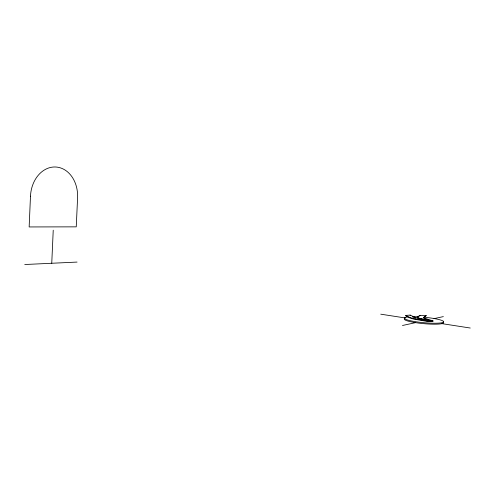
<?xml version="1.0" encoding="UTF-8"?>
<svg xmlns="http://www.w3.org/2000/svg" width="495" height="495" viewBox="0 0 495 495"><rect width="100%" height="100%" fill="white"/><g stroke="black" fill="none" stroke-linecap="round" stroke-linejoin="round"><path stroke-width="0.74" d="M51.752 263.26L53.231 230.212M405.776 315.414L405.745 315.878L409.291 317.722L413.356 319.028L428.491 321.645L432.921 321.286L432.958 320.81L428.522 321.162L413.387 318.551L409.916 317.512L405.776 315.414L410.151 315.098L415.577 317.629L424.079 319.436M410.12 315.562L410.151 315.098M419.896 315.705L419.921 315.34L426.214 315.587L423.621 317.852L432.952 320.902L425.91 319.646M428.491 321.645L428.522 321.162M423.646 317.481L426.214 315.587M417.891 316.831L417.291 317.778L418.721 318.557M418.281 316.596L419.29 316.039M419.921 315.34L417.242 317.233L420.806 318.879M402.46 325.493L415.553 322.647M434.004 318.638L443.347 316.608M24.75 264.522L77.065 262.078M380.742 314.177L405.485 318M441.998 323.656L470.25 328.024M427.977 320.079L430.316 320.463M427.284 319.968L421.078 318.836M430.947 320.958L432.921 321.286L431.349 320.785M419.383 318.792L420.181 319.065M414.915 317.883L415.546 318.093M425.168 318.805L425.842 319.04M413.715 317.388L414.309 317.648M424.623 318.588L423.899 318.205M412.459 316.781L413.102 317.103M443.13 322.041A19.738 2.753 5.3 0 1 436.745 324.175A19.738 2.753 5.3 0 1 416.691 322.827L414.42 322.468A19.738 2.753 5.3 0 1 404.693 318.625M423.689 317.202A19.738 2.729 5.3 0 1 443.371 322.208A19.738 2.729 5.3 0 1 416.839 321.874A19.738 2.729 5.3 0 1 407.478 316.998M412.428 316.707A19.738 2.729 5.3 0 1 418.151 316.825M30.486 196.169L29.149 226.945L76.242 226.852L77.591 197.821A29.985 23.562 -86.5 0 0 55.384 166.988A29.985 23.562 -86.5 0 0 30.486 196.169"/></g></svg>
